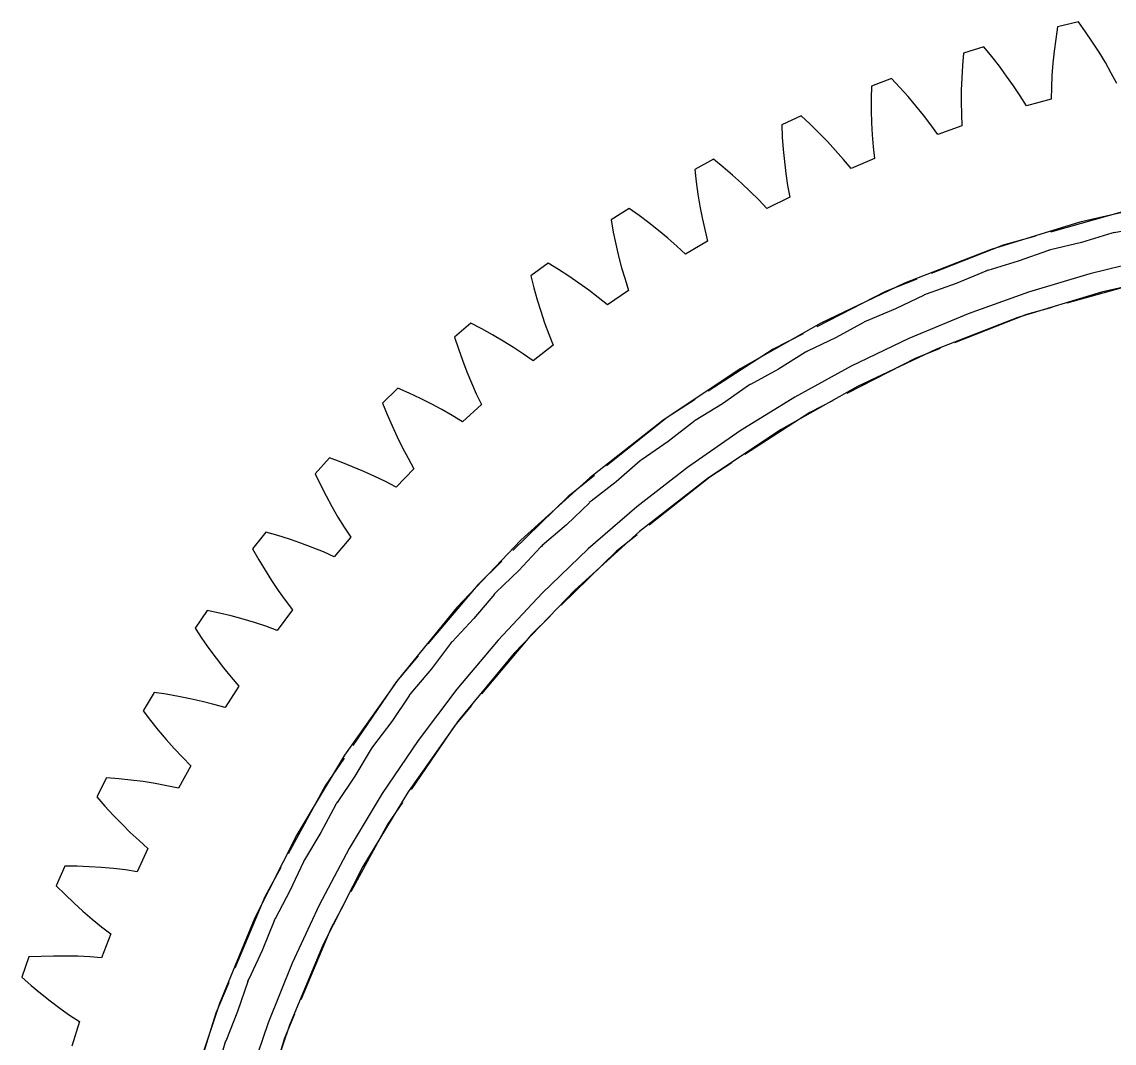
# Model space of a CAD drawing. Header units: millimetres. Extents: x -30 to 157, y -46 to 88.
# Drawn here: x -22.73 to -4.81, y 6.62 to 23.39 of the extents above; entities that cross this region are included whole.
import ezdxf

# ---------------------------------------------------------------- set-up
doc = ezdxf.new("R2010")
doc.units = ezdxf.units.MM
doc.linetypes.add('DASHED', pattern=[1.524, 1.27, -0.254])
doc.layers.add('HIDDEN', color=8, linetype='DASHED')
doc.layers.add('VISIBLE', color=7, linetype='CONTINUOUS')

msp = doc.modelspace()

# ---------------------------------------------------------------- linework, layer by layer
at = {"layer": 'HIDDEN'}
for points in [[(-5.73448, 23.30484), (-5.76485, 23.10415)], [(-5.39259, 23.38632), (-5.73448, 23.30484)], [(-5.27497, 23.22089), (-5.39259, 23.38632)], [(-5.16203, 23.05415), (-5.27497, 23.22089)], [(-6.94258, 22.97391), (-7.27827, 22.86978)], [(-6.81418, 22.81671), (-6.94258, 22.97391)], [(-5.76485, 23.10415), (-5.79045, 22.9044)], [(-5.05398, 22.8861), (-5.16203, 23.05415)], [(-7.27827, 22.86978), (-7.29516, 22.66751)], [(-6.69035, 22.65789), (-6.81418, 22.81671)], [(-5.79045, 22.9044), (-5.8111, 22.70567)], [(-4.95104, 22.71673), (-5.05398, 22.8861)], [(-7.29516, 22.66751), (-7.30736, 22.46649)], [(-6.57131, 22.49743), (-6.69035, 22.65789)], [(-5.8111, 22.70567), (-5.82657, 22.50808)], [(-4.85354, 22.546), (-4.95104, 22.71673)], [(-8.46156, 22.45889), (-8.78955, 22.33257)], [(-8.32295, 22.31062), (-8.46156, 22.45889)], [(-7.30736, 22.46649), (-7.31469, 22.26683)], [(-6.4573, 22.3353), (-6.57131, 22.49743)], [(-5.82657, 22.50808), (-5.8366, 22.31172)], [(-4.76187, 22.37387), (-4.85354, 22.546)], [(-8.78955, 22.33257), (-8.79289, 22.12962)], [(-8.18879, 22.16042), (-8.32295, 22.31062)], [(-7.31469, 22.26683), (-7.31694, 22.06864)], [(-6.34861, 22.17147), (-6.4573, 22.3353)], [(-5.8366, 22.31172), (-5.84079, 22.11675)], [(-8.79289, 22.12962), (-8.79164, 21.92824)], [(-8.0593, 22.00827), (-8.18879, 22.16042)], [(-7.31694, 22.06864), (-7.31382, 21.87206)], [(-6.24564, 22.00585), (-6.34861, 22.17147)], [(-5.84079, 22.11675), (-6.24564, 22.00585)], [(-8.79164, 21.92824), (-8.78562, 21.72854)], [(-7.93471, 21.85413), (-8.0593, 22.00827)], [(-7.31382, 21.87206), (-7.30498, 21.67724)], [(-9.94276, 21.84357), (-10.26157, 21.69563)], [(-10.26157, 21.69563), (-10.25135, 21.4929)], [(-9.79455, 21.70489), (-9.94276, 21.84357)], [(-9.65066, 21.56398), (-9.79455, 21.70489)], [(-8.78562, 21.72854), (-8.77462, 21.53064)], [(-7.81532, 21.69792), (-7.93471, 21.85413)], [(-7.70153, 21.53955), (-7.81532, 21.69792)], [(-9.51129, 21.42082), (-9.65066, 21.56398)], [(-8.77462, 21.53064), (-8.75838, 21.33471)], [(-7.30498, 21.67724), (-7.70153, 21.53955)], [(-10.25135, 21.4929), (-10.23665, 21.29206)], [(-9.37669, 21.27534), (-9.51129, 21.42082)], [(-8.75838, 21.33471), (-8.73655, 21.14092)], [(-10.23665, 21.29206), (-10.2173, 21.0932)], [(-9.24713, 21.12746), (-9.37669, 21.27534)], [(-11.37954, 21.13069), (-11.68776, 20.96178)], [(-11.2224, 21.00221), (-11.37954, 21.13069)], [(-11.06942, 20.87124), (-11.2224, 21.00221)], [(-10.2173, 21.0932), (-10.19311, 20.89648)], [(-9.12301, 20.97704), (-9.24713, 21.12746)], [(-8.73655, 21.14092), (-9.12301, 20.97704)], [(-11.68776, 20.96178), (-11.66403, 20.76019)], [(-10.92081, 20.7377), (-11.06942, 20.87124)], [(-10.19311, 20.89648), (-10.16382, 20.70207)], [(-11.66403, 20.76019), (-11.63594, 20.56078)], [(-10.77678, 20.60154), (-10.92081, 20.7377)], [(-10.16382, 20.70207), (-10.12909, 20.51017)], [(-11.63594, 20.56078), (-11.60336, 20.36366)], [(-10.63764, 20.46264), (-10.77678, 20.60154)], [(-10.50375, 20.32085), (-10.63764, 20.46264)], [(-10.12909, 20.51017), (-10.50375, 20.32085)], [(-4.6289, 20.28052), (-6.62518, 19.71885), (-8.55562, 18.96121), (-10.40103, 18.01512), (-12.14307, 16.88999), (-13.76443, 15.597), (-15.24899, 14.149), (-16.582, 12.56038), (-17.75021, 10.84693), (-18.74201, 9.02568), (-19.54755, 7.11473), (-20.15881, 5.13306), (-20.56973, 3.10039), (-20.77621, 1.0369), (-20.77621, -1.0369), (-20.56973, -3.10039), (-20.15881, -5.13306), (-19.54755, -7.11473), (-18.74201, -9.02568), (-17.75021, -10.84693), (-16.582, -12.56038)], [(-12.76551, 20.32343), (-13.06176, 20.13431)], [(-12.60013, 20.20574), (-12.76551, 20.32343)], [(-11.60336, 20.36366), (-11.56608, 20.16899)], [(-13.06176, 20.13431), (-13.02461, 19.93476)], [(-12.43875, 20.08527), (-12.60013, 20.20574)], [(-12.28155, 19.96196), (-12.43875, 20.08527)], [(-11.56608, 20.16899), (-11.52387, 19.97697)], [(-13.02461, 19.93476), (-12.98327, 19.73767)], [(-12.12875, 19.83572), (-12.28155, 19.96196)], [(-11.52387, 19.97697), (-11.4764, 19.78782)], [(-4.84203, 19.91619), (-5.34304, 19.76646)], [(-4.84203, 19.91619), (-5.34304, 19.76646)], [(-4.82445, 19.92144), (-4.84239, 19.91809)], [(-4.82445, 19.92144), (-4.84239, 19.91809)], [(-4.84203, 19.91619), (-4.84239, 19.91809)], [(-4.84203, 19.91619), (-4.84239, 19.91809)], [(-4.80697, 19.92667), (-4.82445, 19.92144)], [(-4.80697, 19.92667), (-4.82445, 19.92144)], [(-4.80642, 19.92481), (-4.80697, 19.92667)], [(-4.80642, 19.92481), (-4.80697, 19.92667)], [(-4.29242, 20.0209), (-4.80642, 19.92481)], [(-4.29242, 20.0209), (-4.80642, 19.92481)], [(-12.98327, 19.73767), (-12.93759, 19.54316)], [(-11.98064, 19.70643), (-12.12875, 19.83572)], [(-11.4764, 19.78782), (-11.83758, 19.5739)], [(-5.34304, 19.76646), (-5.85126, 19.64339)], [(-5.34304, 19.76646), (-5.85126, 19.64339)], [(-12.93759, 19.54316), (-12.88739, 19.35142)], [(-11.83758, 19.5739), (-11.98064, 19.70643)], [(-5.88637, 19.63289), (-6.37878, 19.45694)], [(-5.88637, 19.63289), (-6.37878, 19.45694)], [(-5.86909, 19.63907), (-5.88683, 19.63477)], [(-5.86909, 19.63907), (-5.88683, 19.63477)], [(-5.88637, 19.63289), (-5.88683, 19.63477)], [(-5.88637, 19.63289), (-5.88683, 19.63477)], [(-5.85191, 19.64521), (-5.86909, 19.63907)], [(-5.85191, 19.64521), (-5.86909, 19.63907)], [(-5.85126, 19.64339), (-5.85191, 19.64521)], [(-5.85126, 19.64339), (-5.85191, 19.64521)], [(-14.09445, 19.42541), (-14.37741, 19.21692)], [(-13.92159, 19.31902), (-14.09445, 19.42541)], [(-6.37878, 19.45694), (-6.87979, 19.30721)], [(-6.37878, 19.45694), (-6.87979, 19.30721)], [(-4.18057, 19.49923), (-5.20383, 19.25143)], [(-4.18057, 19.49923), (-5.20383, 19.25143)], [(-14.37741, 19.21692), (-14.32702, 19.0203)], [(-13.75252, 19.2096), (-13.92159, 19.31902)], [(-13.58743, 19.09707), (-13.75252, 19.2096)], [(-12.88739, 19.35142), (-12.83245, 19.16265)], [(-6.9143, 19.29488), (-7.39674, 19.09318)], [(-6.9143, 19.29488), (-7.39674, 19.09318)], [(-6.89737, 19.30196), (-6.91485, 19.29673)], [(-6.89737, 19.30196), (-6.91485, 19.29673)], [(-6.9143, 19.29488), (-6.91485, 19.29673)], [(-6.9143, 19.29488), (-6.91485, 19.29673)], [(-6.88053, 19.309), (-6.89737, 19.30196)], [(-6.88053, 19.309), (-6.89737, 19.30196)], [(-6.87979, 19.30721), (-6.88053, 19.309)], [(-6.87979, 19.30721), (-6.88053, 19.309)], [(-5.20383, 19.25143), (-6.21257, 18.94997)], [(-5.20383, 19.25143), (-6.21257, 18.94997)], [(-4.36187, 19.1106), (-6.243, 18.58134), (-8.06208, 17.8674), (-9.80103, 16.97589), (-11.44258, 15.91566), (-12.97041, 14.69726), (-14.36933, 13.33279), (-15.62544, 11.83581), (-16.72627, 10.22121), (-17.66085, 8.50502), (-18.41992, 6.7043), (-18.99592, 4.83696), (-19.38313, 2.92154), (-19.5777, 0.97708), (-19.5777, -0.97708), (-19.38313, -2.92154), (-18.99592, -4.83696), (-18.41992, -6.7043), (-17.66085, -8.50502), (-16.72627, -10.22121), (-15.62544, -11.83581)], [(-14.32702, 19.0203), (-14.2726, 18.8264)], [(-13.42654, 18.98132), (-13.58743, 19.09707)], [(-12.83245, 19.16265), (-12.77246, 18.97709)], [(-7.39674, 19.09318), (-7.88915, 18.91722)], [(-7.39674, 19.09318), (-7.88915, 18.91722)], [(-14.2726, 18.8264), (-14.21404, 18.63539)], [(-13.27013, 18.8622), (-13.42654, 18.98132)], [(-13.11853, 18.73952), (-13.27013, 18.8622)], [(-12.77246, 18.97709), (-13.11853, 18.73952)], [(-7.92296, 18.90308), (-8.39408, 18.67621)], [(-7.92296, 18.90308), (-8.39408, 18.67621)], [(-7.90643, 18.91105), (-7.92361, 18.90491)], [(-7.90643, 18.91105), (-7.92361, 18.90491)], [(-7.92296, 18.90308), (-7.92361, 18.90491)], [(-7.92296, 18.90308), (-7.92361, 18.90491)], [(-7.88998, 18.91896), (-7.90643, 18.91105)], [(-7.88998, 18.91896), (-7.90643, 18.91105)], [(-7.88915, 18.91722), (-7.88998, 18.91896)], [(-7.88915, 18.91722), (-7.88998, 18.91896)], [(-6.21257, 18.94997), (-7.20401, 18.59569)], [(-6.21257, 18.94997), (-7.20401, 18.59569)], [(-8.39408, 18.67621), (-8.87651, 18.47451)], [(-8.39408, 18.67621), (-8.87651, 18.47451)], [(-14.21404, 18.63539), (-14.15115, 18.44743)], [(-8.89344, 18.46743), (-8.91028, 18.46039)], [(-8.89344, 18.46743), (-8.91028, 18.46039)], [(-8.90953, 18.4586), (-8.91028, 18.46039)], [(-8.90953, 18.4586), (-8.91028, 18.46039)], [(-8.87744, 18.4762), (-8.89344, 18.46743)], [(-8.87744, 18.4762), (-8.89344, 18.46743)], [(-8.87651, 18.47451), (-8.87744, 18.4762)], [(-8.87651, 18.47451), (-8.87744, 18.4762)], [(-7.20401, 18.59569), (-8.17536, 18.18958)], [(-7.20401, 18.59569), (-8.17536, 18.18958)], [(-15.36045, 18.44062), (-15.62885, 18.2137)], [(-15.18087, 18.34602), (-15.36045, 18.44062)], [(-15.00487, 18.24814), (-15.18087, 18.34602)], [(-14.15115, 18.44743), (-14.08372, 18.26274)], [(-8.90953, 18.4586), (-9.36802, 18.20718)], [(-8.90953, 18.4586), (-9.36802, 18.20718)], [(-15.62885, 18.2137), (-15.56544, 18.02088)], [(-14.83263, 18.14688), (-15.00487, 18.24814)], [(-14.66437, 18.04214), (-14.83263, 18.14688)], [(-14.08372, 18.26274), (-14.01146, 18.08161)], [(-9.36802, 18.20718), (-9.83914, 17.9803)], [(-9.36802, 18.20718), (-9.83914, 17.9803)], [(-8.17536, 18.18958), (-9.12393, 17.73277)], [(-8.17536, 18.18958), (-9.12393, 17.73277)], [(-15.56544, 18.02088), (-15.4982, 17.83106)], [(-14.50035, 17.93373), (-14.66437, 18.04214)], [(-14.3409, 17.82145), (-14.50035, 17.93373)], [(-14.01146, 18.08161), (-14.3409, 17.82145)], [(-9.87128, 17.96268), (-10.31586, 17.6874)], [(-9.87128, 17.96268), (-10.31586, 17.6874)], [(-9.85568, 17.97234), (-9.87212, 17.96442)], [(-9.85568, 17.97234), (-9.87212, 17.96442)], [(-9.87128, 17.96268), (-9.87212, 17.96442)], [(-9.87128, 17.96268), (-9.87212, 17.96442)], [(-9.84016, 17.98194), (-9.85568, 17.97234)], [(-9.84016, 17.98194), (-9.85568, 17.97234)], [(-9.83914, 17.9803), (-9.84016, 17.98194)], [(-9.83914, 17.9803), (-9.84016, 17.98194)], [(-15.4982, 17.83106), (-15.427, 17.64438)], [(-15.427, 17.64438), (-15.3517, 17.46104)], [(-10.31586, 17.6874), (-10.77435, 17.43598)], [(-10.31586, 17.6874), (-10.77435, 17.43598)], [(-9.12393, 17.73277), (-10.04707, 17.22654)], [(-9.12393, 17.73277), (-10.04707, 17.22654)], [(-15.3517, 17.46104), (-15.27209, 17.28127)], [(-10.80551, 17.41668), (-11.23494, 17.11833)], [(-10.80551, 17.41668), (-11.23494, 17.11833)], [(-10.79044, 17.42715), (-10.80644, 17.41838)], [(-10.79044, 17.42715), (-10.80644, 17.41838)], [(-10.80551, 17.41668), (-10.80644, 17.41838)], [(-10.80551, 17.41668), (-10.80644, 17.41838)], [(-10.77545, 17.43757), (-10.79044, 17.42715)], [(-10.77545, 17.43757), (-10.79044, 17.42715)], [(-10.77435, 17.43598), (-10.77545, 17.43757)], [(-10.77435, 17.43598), (-10.77545, 17.43757)], [(-16.55785, 17.37348), (-16.81049, 17.12914)], [(-16.37235, 17.29108), (-16.55785, 17.37348)], [(-16.1902, 17.20517), (-16.37235, 17.29108)], [(-15.27209, 17.28127), (-15.18789, 17.10537)], [(-10.04707, 17.22654), (-10.9422, 16.6723)], [(-10.04707, 17.22654), (-10.9422, 16.6723)], [(-16.81049, 17.12914), (-16.73434, 16.94098)], [(-16.01159, 17.11565), (-16.1902, 17.20517)], [(-15.83671, 17.02237), (-16.01159, 17.11565)], [(-15.18789, 17.10537), (-15.49922, 16.82379)], [(-11.23494, 17.11833), (-11.67952, 16.84306)], [(-11.23494, 17.11833), (-11.67952, 16.84306)], [(-16.73434, 16.94098), (-16.65457, 16.75607)], [(-15.66581, 16.92517), (-15.83671, 17.02237)], [(-15.49922, 16.82379), (-15.66581, 16.92517)], [(-16.65457, 16.75607), (-16.57106, 16.57457)], [(-11.70962, 16.82215), (-12.12271, 16.50155)], [(-11.70962, 16.82215), (-12.12271, 16.50155)], [(-10.9422, 16.6723), (-11.80684, 16.07158)], [(-10.9422, 16.6723), (-11.80684, 16.07158)], [(-11.69512, 16.8334), (-11.71064, 16.82379)], [(-11.69512, 16.8334), (-11.71064, 16.82379)], [(-11.70962, 16.82215), (-11.71064, 16.82379)], [(-11.70962, 16.82215), (-11.71064, 16.82379)], [(-11.68071, 16.84459), (-11.69512, 16.8334)], [(-11.68071, 16.84459), (-11.69512, 16.8334)], [(-11.67952, 16.84306), (-11.68071, 16.84459)], [(-11.67952, 16.84306), (-11.68071, 16.84459)], [(-16.57106, 16.57457), (-16.48368, 16.39667)], [(-12.12271, 16.50155), (-12.55214, 16.2032)], [(-12.12271, 16.50155), (-12.55214, 16.2032)], [(-16.48368, 16.39667), (-16.39224, 16.22262)], [(-17.68129, 16.22874), (-17.91705, 15.96807)], [(-17.4907, 16.15891), (-17.68129, 16.22874)], [(-17.30323, 16.08537), (-17.4907, 16.15891)], [(-16.39224, 16.22262), (-16.29649, 16.05273)], [(-12.5811, 16.18073), (-12.97669, 15.83877)], [(-12.5811, 16.18073), (-12.97669, 15.83877)], [(-12.56721, 16.19273), (-12.5822, 16.18231)], [(-12.56721, 16.19273), (-12.5822, 16.18231)], [(-12.5811, 16.18073), (-12.5822, 16.18231)], [(-12.5811, 16.18073), (-12.5822, 16.18231)], [(-12.55341, 16.20466), (-12.56721, 16.19273)], [(-12.55341, 16.20466), (-12.56721, 16.19273)], [(-12.55214, 16.2032), (-12.55341, 16.20466)], [(-12.55214, 16.2032), (-12.55341, 16.20466)], [(-17.91705, 15.96807), (-17.82851, 15.78542)], [(-17.11903, 16.00797), (-17.30323, 16.08537)], [(-16.93831, 15.92658), (-17.11903, 16.00797)], [(-16.29649, 16.05273), (-16.58831, 15.75099)], [(-11.80684, 16.07158), (-12.63857, 15.42608)], [(-11.80684, 16.07158), (-12.63857, 15.42608)], [(-17.82851, 15.78542), (-17.73656, 15.60625)], [(-16.7613, 15.84101), (-16.93831, 15.92658)], [(-16.58831, 15.75099), (-16.7613, 15.84101)], [(-12.97669, 15.83877), (-13.38978, 15.51817)], [(-12.97669, 15.83877), (-13.38978, 15.51817)], [(-17.73656, 15.60625), (-17.64112, 15.43073)], [(-17.64112, 15.43073), (-17.54205, 15.25906)], [(-13.41751, 15.4942), (-13.7945, 15.13185)], [(-13.41751, 15.4942), (-13.7945, 15.13185)], [(-12.63857, 15.42608), (-13.43507, 14.73757)], [(-12.63857, 15.42608), (-13.43507, 14.73757)], [(-13.40428, 15.50692), (-13.41869, 15.49573)], [(-13.40428, 15.50692), (-13.41869, 15.49573)], [(-13.41751, 15.4942), (-13.41869, 15.49573)], [(-13.41751, 15.4942), (-13.41869, 15.49573)], [(-13.39112, 15.51957), (-13.40428, 15.50692)], [(-13.39112, 15.51957), (-13.40428, 15.50692)], [(-13.38978, 15.51817), (-13.39112, 15.51957)], [(-13.38978, 15.51817), (-13.39112, 15.51957)], [(-17.54205, 15.25906), (-17.43919, 15.09151)], [(-17.43919, 15.09151), (-17.3323, 14.9284)], [(-13.7945, 15.13185), (-14.1901, 14.7899)], [(-13.7945, 15.13185), (-14.1901, 14.7899)], [(-18.72577, 15.01151), (-18.94359, 14.73568)], [(-18.53094, 14.95458), (-18.72577, 15.01151)], [(-18.33897, 14.89372), (-18.53094, 14.95458)], [(-18.15002, 14.8288), (-18.33897, 14.89372)], [(-17.3323, 14.9284), (-17.60332, 14.60783)], [(-18.94359, 14.73568), (-18.84304, 14.55936)], [(-17.96426, 14.75966), (-18.15002, 14.8288)], [(-17.78194, 14.6861), (-17.96426, 14.75966)], [(-14.21652, 14.7645), (-14.57387, 14.38275)], [(-14.21652, 14.7645), (-14.57387, 14.38275)], [(-14.20398, 14.7779), (-14.21779, 14.76596)], [(-14.20398, 14.7779), (-14.21779, 14.76596)], [(-14.21652, 14.7645), (-14.21779, 14.76596)], [(-14.21652, 14.7645), (-14.21779, 14.76596)], [(-14.19151, 14.79122), (-14.20398, 14.7779)], [(-14.19151, 14.79122), (-14.20398, 14.7779)], [(-13.43507, 14.73757), (-14.19413, 14.008)], [(-13.43507, 14.73757), (-14.19413, 14.008)], [(-14.1901, 14.7899), (-14.19151, 14.79122)], [(-14.1901, 14.7899), (-14.19151, 14.79122)], [(-18.84304, 14.55936), (-18.73933, 14.38673)], [(-17.60332, 14.60783), (-17.78194, 14.6861)], [(-18.73933, 14.38673), (-18.63238, 14.21797)], [(-14.57387, 14.38275), (-14.95086, 14.0204)], [(-14.57387, 14.38275), (-14.95086, 14.0204)], [(-18.63238, 14.21797), (-18.52207, 14.05331)], [(-18.52207, 14.05331), (-18.40825, 13.893)], [(-14.97591, 13.99364), (-15.31261, 13.59357)], [(-14.97591, 13.99364), (-15.31261, 13.59357)], [(-14.96409, 14.00768), (-14.97725, 13.99504)], [(-14.96409, 14.00768), (-14.97725, 13.99504)], [(-14.97591, 13.99364), (-14.97725, 13.99504)], [(-14.97591, 13.99364), (-14.97725, 13.99504)], [(-14.95234, 14.02164), (-14.96409, 14.00768)], [(-14.95234, 14.02164), (-14.96409, 14.00768)], [(-14.95086, 14.0204), (-14.95234, 14.02164)], [(-14.95086, 14.0204), (-14.95234, 14.02164)], [(-14.19413, 14.008), (-14.91363, 13.23937)], [(-14.19413, 14.008), (-14.91363, 13.23937)], [(-18.40825, 13.893), (-18.2907, 13.73739)], [(-19.68661, 13.72725), (-19.88552, 13.43748)], [(-19.48841, 13.68345), (-19.68661, 13.72725)], [(-19.29281, 13.63555), (-19.48841, 13.68345)], [(-19.09994, 13.5834), (-19.29281, 13.63555)], [(-18.2907, 13.73739), (-18.5397, 13.39944)], [(-18.90999, 13.52682), (-19.09994, 13.5834)], [(-18.72315, 13.46561), (-18.90999, 13.52682)], [(-18.5397, 13.39944), (-18.72315, 13.46561)], [(-15.31261, 13.59357), (-15.66996, 13.21182)], [(-15.31261, 13.59357), (-15.66996, 13.21182)], [(-19.88552, 13.43748), (-19.77342, 13.26827)], [(-19.77342, 13.26827), (-19.65842, 13.10295)], [(-19.65842, 13.10295), (-19.54043, 12.94172)], [(-15.69356, 13.18378), (-16.00868, 12.7665)], [(-15.69356, 13.18378), (-16.00868, 12.7665)], [(-15.6825, 13.19842), (-15.69497, 13.1851)], [(-15.6825, 13.19842), (-15.69497, 13.1851)], [(-15.69356, 13.18378), (-15.69497, 13.1851)], [(-15.69356, 13.18378), (-15.69497, 13.1851)], [(-15.6715, 13.21299), (-15.6825, 13.19842)], [(-15.6715, 13.21299), (-15.6825, 13.19842)], [(-15.66996, 13.21182), (-15.6715, 13.21299)], [(-15.66996, 13.21182), (-15.6715, 13.21299)], [(-14.91363, 13.23937), (-15.59156, 12.43385)], [(-14.91363, 13.23937), (-15.59156, 12.43385)], [(-19.54043, 12.94172), (-19.41937, 12.78479)], [(-19.41937, 12.78479), (-19.29509, 12.63244)], [(-16.00868, 12.7665), (-16.34538, 12.36642)], [(-16.00868, 12.7665), (-16.34538, 12.36642)], [(-19.29509, 12.63244), (-19.16741, 12.48503)], [(-20.55953, 12.38167), (-20.73864, 12.07927)], [(-20.35885, 12.35121), (-20.55953, 12.38167)], [(-19.16741, 12.48503), (-19.39329, 12.1312)], [(-16.34698, 12.3675), (-16.3572, 12.35238)], [(-16.34698, 12.3675), (-16.3572, 12.35238)], [(-16.34538, 12.36642), (-16.34698, 12.3675)], [(-16.34538, 12.36642), (-16.34698, 12.3675)], [(-15.59156, 12.43385), (-16.22603, 11.59367)], [(-15.59156, 12.43385), (-16.22603, 11.59367)], [(-20.16048, 12.31648), (-20.35885, 12.35121)], [(-19.96456, 12.27733), (-20.16048, 12.31648)], [(-19.77125, 12.23357), (-19.96456, 12.27733)], [(-19.58074, 12.18497), (-19.77125, 12.23357)], [(-16.36747, 12.33718), (-16.66013, 11.90384)], [(-16.36747, 12.33718), (-16.66013, 11.90384)], [(-16.3572, 12.35238), (-16.36895, 12.33842)], [(-16.3572, 12.35238), (-16.36895, 12.33842)], [(-16.36747, 12.33718), (-16.36895, 12.33842)], [(-16.36747, 12.33718), (-16.36895, 12.33842)], [(-20.73864, 12.07927), (-20.61549, 11.91792)], [(-19.39329, 12.1312), (-19.58074, 12.18497)], [(-20.61549, 11.91792), (-20.4897, 11.76065)], [(-16.66013, 11.90384), (-16.97524, 11.48655)], [(-16.66013, 11.90384), (-16.97524, 11.48655)], [(-20.4897, 11.76065), (-20.3612, 11.60766)], [(-20.3612, 11.60766), (-20.22993, 11.45917)], [(-16.9863, 11.47191), (-16.9973, 11.45735)], [(-16.9863, 11.47191), (-16.9973, 11.45735)], [(-16.9769, 11.48755), (-16.9863, 11.47191)], [(-16.9769, 11.48755), (-16.9863, 11.47191)], [(-16.97524, 11.48655), (-16.9769, 11.48755)], [(-16.97524, 11.48655), (-16.9769, 11.48755)], [(-16.22603, 11.59367), (-16.81528, 10.72118)], [(-16.22603, 11.59367), (-16.81528, 10.72118)], [(-20.22993, 11.45917), (-20.09575, 11.31546)], [(-20.09575, 11.31546), (-19.95852, 11.17691)], [(-16.99576, 11.45618), (-17.26514, 11.00801)], [(-16.99576, 11.45618), (-17.26514, 11.00801)], [(-16.99576, 11.45618), (-16.9973, 11.45735)], [(-16.99576, 11.45618), (-16.9973, 11.45735)], [(-19.95852, 11.17691), (-20.16025, 10.80878)], [(-21.34062, 10.9808), (-21.49914, 10.66711)], [(-21.13835, 10.96381), (-21.34062, 10.9808)], [(-20.93811, 10.94241), (-21.13835, 10.96381)], [(-20.74001, 10.91643), (-20.93811, 10.94241)], [(-17.26514, 11.00801), (-17.5578, 10.57467)], [(-17.26514, 11.00801), (-17.5578, 10.57467)], [(-20.54421, 10.88568), (-20.74001, 10.91643)], [(-20.35088, 10.84991), (-20.54421, 10.88568)], [(-20.16025, 10.80878), (-20.35088, 10.84991)], [(-21.49914, 10.66711), (-21.36548, 10.51434)], [(-17.5595, 10.57558), (-17.56807, 10.55947)], [(-17.5595, 10.57558), (-17.56807, 10.55947)], [(-17.5578, 10.57467), (-17.5595, 10.57558)], [(-17.5578, 10.57467), (-17.5595, 10.57558)], [(-16.81528, 10.72118), (-17.35766, 9.81881)], [(-16.81528, 10.72118), (-17.35766, 9.81881)], [(-21.36548, 10.51434), (-21.22947, 10.36583)], [(-17.57668, 10.54326), (-17.82203, 10.08149)], [(-17.57668, 10.54326), (-17.82203, 10.08149)], [(-17.56807, 10.55947), (-17.57828, 10.54434)], [(-17.56807, 10.55947), (-17.57828, 10.54434)], [(-17.57668, 10.54326), (-17.57828, 10.54434)], [(-17.57668, 10.54326), (-17.57828, 10.54434)], [(-21.22947, 10.36583), (-21.09104, 10.22176)], [(-21.09104, 10.22176), (-20.95014, 10.08237)], [(-20.95014, 10.08237), (-20.80667, 9.94794)], [(-17.82203, 10.08149), (-18.09141, 9.63332)], [(-17.82203, 10.08149), (-18.09141, 9.63332)], [(-20.80667, 9.94794), (-20.66048, 9.81886)], [(-20.66048, 9.81886), (-20.83718, 9.43809)], [(-17.35766, 9.81881), (-17.85166, 8.88907)], [(-17.35766, 9.81881), (-17.85166, 8.88907)], [(-22.0264, 9.53088), (-22.16361, 9.2073)], [(-21.82345, 9.52744), (-22.0264, 9.53088)], [(-21.62222, 9.51946), (-21.82345, 9.52744)], [(-21.42283, 9.50677), (-21.62222, 9.51946)], [(-21.22542, 9.48917), (-21.42283, 9.50677)], [(-18.10861, 9.60095), (-18.32925, 9.12688)], [(-18.10861, 9.60095), (-18.32925, 9.12688)], [(-18.10086, 9.61759), (-18.11026, 9.60195)], [(-18.10086, 9.61759), (-18.11026, 9.60195)], [(-18.10861, 9.60095), (-18.11026, 9.60195)], [(-18.10861, 9.60095), (-18.11026, 9.60195)], [(-18.09316, 9.63413), (-18.10086, 9.61759)], [(-18.09316, 9.63413), (-18.10086, 9.61759)], [(-18.09141, 9.63332), (-18.09316, 9.63413)], [(-18.09141, 9.63332), (-18.09316, 9.63413)], [(-21.03013, 9.46639), (-21.22542, 9.48917)], [(-20.83718, 9.43809), (-21.03013, 9.46639)], [(-22.16361, 9.2073), (-22.02005, 9.06381)], [(-22.02005, 9.06381), (-21.87442, 8.92471)], [(-18.32925, 9.12688), (-18.5746, 8.66511)], [(-18.32925, 9.12688), (-18.5746, 8.66511)], [(-21.87442, 8.92471), (-21.72668, 8.79021)], [(-21.72668, 8.79021), (-21.57678, 8.66054)], [(-17.85166, 8.88907), (-18.29591, 7.93455)], [(-17.85166, 8.88907), (-18.29591, 7.93455)], [(-21.57678, 8.66054), (-21.42465, 8.53599)], [(-18.59006, 8.63189), (-18.78538, 8.14683)], [(-18.59006, 8.63189), (-18.78538, 8.14683)], [(-18.58321, 8.64891), (-18.59177, 8.63279)], [(-18.58321, 8.64891), (-18.59177, 8.63279)], [(-18.59006, 8.63189), (-18.59177, 8.63279)], [(-18.59006, 8.63189), (-18.59177, 8.63279)], [(-18.57639, 8.66583), (-18.58321, 8.64891)], [(-18.57639, 8.66583), (-18.58321, 8.64891)], [(-18.5746, 8.66511), (-18.57639, 8.66583)], [(-18.5746, 8.66511), (-18.57639, 8.66583)], [(-21.42465, 8.53599), (-21.27017, 8.41697)], [(-21.27017, 8.41697), (-21.42104, 8.02524)], [(-18.78538, 8.14683), (-19.00602, 7.67276)], [(-18.78538, 8.14683), (-19.00602, 7.67276)], [(-22.61381, 8.0384), (-22.7291, 7.70637)], [(-22.41108, 8.04852), (-22.61381, 8.0384)], [(-22.20977, 8.054), (-22.41108, 8.04852)], [(-22.00998, 8.05465), (-22.20977, 8.054)], [(-21.81182, 8.05027), (-22.00998, 8.05465)], [(-21.61545, 8.04059), (-21.81182, 8.05027)], [(-21.42104, 8.02524), (-21.61545, 8.04059)], [(-18.29591, 7.93455), (-18.68916, 6.95792)], [(-18.29591, 7.93455), (-18.68916, 6.95792)], [(-22.7291, 7.70637), (-22.57627, 7.57279)], [(-22.57627, 7.57279), (-22.42167, 7.44373)], [(-19.01971, 7.63876), (-19.18915, 7.14407)], [(-19.01971, 7.63876), (-19.18915, 7.14407)], [(-19.01376, 7.65612), (-19.02146, 7.63958)], [(-19.01376, 7.65612), (-19.02146, 7.63958)], [(-19.01971, 7.63876), (-19.02146, 7.63958)], [(-19.01971, 7.63876), (-19.02146, 7.63958)], [(-19.00785, 7.67338), (-19.01376, 7.65612)], [(-19.00785, 7.67338), (-19.01376, 7.65612)], [(-19.00602, 7.67276), (-19.00785, 7.67338)], [(-19.00602, 7.67276), (-19.00785, 7.67338)], [(-22.42167, 7.44373), (-22.26528, 7.31939)], [(-22.26528, 7.31939), (-22.10706, 7.20002)], [(-22.10706, 7.20002), (-21.94695, 7.08592)], [(-21.94695, 7.08592), (-21.78487, 6.97748)], [(-19.18915, 7.14407), (-19.38446, 6.65901)], [(-19.18915, 7.14407), (-19.38446, 6.65901)], [(-21.78487, 6.97748), (-21.90923, 6.57656)], [(-18.68916, 6.95792), (-19.03032, 5.9619)], [(-18.68916, 6.95792), (-19.03032, 5.9619)], [(-19.39132, 6.64199), (-19.39813, 6.62506)], [(-19.39132, 6.64199), (-19.39813, 6.62506)], [(-19.38632, 6.65954), (-19.39132, 6.64199)], [(-19.38632, 6.65954), (-19.39132, 6.64199)], [(-19.38446, 6.65901), (-19.38632, 6.65954)], [(-19.38446, 6.65901), (-19.38632, 6.65954)], [(-19.39634, 6.62434), (-19.53944, 6.1214)], [(-19.39634, 6.62434), (-19.53944, 6.1214)], [(-19.39634, 6.62434), (-19.39813, 6.62506)], [(-19.39634, 6.62434), (-19.39813, 6.62506)]]:
    msp.add_lwpolyline(points, dxfattribs=at)
at = {"layer": 'VISIBLE'}
for points in [[(-5.73448, 23.30484), (-5.76485, 23.10415)], [(-5.39259, 23.38632), (-5.73448, 23.30484)], [(-5.27497, 23.22089), (-5.39259, 23.38632)], [(-5.16203, 23.05415), (-5.27497, 23.22089)], [(-6.94258, 22.97391), (-7.27827, 22.86978)], [(-6.81418, 22.81671), (-6.94258, 22.97391)], [(-5.76485, 23.10415), (-5.79045, 22.9044)], [(-5.05398, 22.8861), (-5.16203, 23.05415)], [(-7.27827, 22.86978), (-7.29516, 22.66751)], [(-6.69035, 22.65789), (-6.81418, 22.81671)], [(-5.79045, 22.9044), (-5.8111, 22.70567)], [(-4.95104, 22.71673), (-5.05398, 22.8861)], [(-7.29516, 22.66751), (-7.30736, 22.46649)], [(-6.57131, 22.49743), (-6.69035, 22.65789)], [(-5.8111, 22.70567), (-5.82657, 22.50808)], [(-4.85354, 22.546), (-4.95104, 22.71673)], [(-8.46156, 22.45889), (-8.78955, 22.33257)], [(-8.32295, 22.31062), (-8.46156, 22.45889)], [(-7.30736, 22.46649), (-7.31469, 22.26683)], [(-6.4573, 22.3353), (-6.57131, 22.49743)], [(-5.82657, 22.50808), (-5.8366, 22.31172)], [(-4.76187, 22.37387), (-4.85354, 22.546)], [(-8.78955, 22.33257), (-8.79289, 22.12962)], [(-8.18879, 22.16042), (-8.32295, 22.31062)], [(-7.31469, 22.26683), (-7.31694, 22.06864)], [(-6.34861, 22.17147), (-6.4573, 22.3353)], [(-5.8366, 22.31172), (-5.84079, 22.11675)], [(-8.79289, 22.12962), (-8.79164, 21.92824)], [(-8.0593, 22.00827), (-8.18879, 22.16042)], [(-7.31694, 22.06864), (-7.31382, 21.87206)], [(-6.24564, 22.00585), (-6.34861, 22.17147)], [(-5.84079, 22.11675), (-6.24564, 22.00585)], [(-8.79164, 21.92824), (-8.78562, 21.72854)], [(-7.93471, 21.85413), (-8.0593, 22.00827)], [(-7.31382, 21.87206), (-7.30498, 21.67724)], [(-9.94276, 21.84357), (-10.26157, 21.69563)], [(-10.26157, 21.69563), (-10.25135, 21.4929)], [(-9.79455, 21.70489), (-9.94276, 21.84357)], [(-9.65066, 21.56398), (-9.79455, 21.70489)], [(-8.78562, 21.72854), (-8.77462, 21.53064)], [(-7.81532, 21.69792), (-7.93471, 21.85413)], [(-7.70153, 21.53955), (-7.81532, 21.69792)], [(-9.51129, 21.42082), (-9.65066, 21.56398)], [(-8.77462, 21.53064), (-8.75838, 21.33471)], [(-7.30498, 21.67724), (-7.70153, 21.53955)], [(-10.25135, 21.4929), (-10.23665, 21.29206)], [(-9.37669, 21.27534), (-9.51129, 21.42082)], [(-8.75838, 21.33471), (-8.73655, 21.14092)], [(-10.23665, 21.29206), (-10.2173, 21.0932)], [(-9.24713, 21.12746), (-9.37669, 21.27534)], [(-11.37954, 21.13069), (-11.68776, 20.96178)], [(-11.2224, 21.00221), (-11.37954, 21.13069)], [(-11.06942, 20.87124), (-11.2224, 21.00221)], [(-10.2173, 21.0932), (-10.19311, 20.89648)], [(-9.12301, 20.97704), (-9.24713, 21.12746)], [(-8.73655, 21.14092), (-9.12301, 20.97704)], [(-11.68776, 20.96178), (-11.66403, 20.76019)], [(-10.92081, 20.7377), (-11.06942, 20.87124)], [(-10.19311, 20.89648), (-10.16382, 20.70207)], [(-11.66403, 20.76019), (-11.63594, 20.56078)], [(-10.77678, 20.60154), (-10.92081, 20.7377)], [(-10.16382, 20.70207), (-10.12909, 20.51017)], [(-3.882, 20.43664), (-5.36766, 20.09762), (-6.82452, 19.65075), (-8.24476, 19.09843), (-9.62075, 18.44362), (-10.94512, 17.68984), (-12.21075, 16.84113), (-13.41086, 15.90204), (-14.539, 14.87762), (-15.58911, 13.77336), (-16.55558, 12.59519), (-17.4332, 11.34943), (-18.21727, 10.04277), (-18.90358, 8.68221), (-19.48844, 7.27507), (-19.96873, 5.82888)], [(-11.63594, 20.56078), (-11.60336, 20.36366)], [(-10.63764, 20.46264), (-10.77678, 20.60154)], [(-10.50375, 20.32085), (-10.63764, 20.46264)], [(-10.12909, 20.51017), (-10.50375, 20.32085)], [(-12.76551, 20.32343), (-13.06176, 20.13431)], [(-12.60013, 20.20574), (-12.76551, 20.32343)], [(-11.60336, 20.36366), (-11.56608, 20.16899)], [(-13.06176, 20.13431), (-13.02461, 19.93476)], [(-12.43875, 20.08527), (-12.60013, 20.20574)], [(-12.28155, 19.96196), (-12.43875, 20.08527)], [(-11.56608, 20.16899), (-11.52387, 19.97697)], [(-13.02461, 19.93476), (-12.98327, 19.73767)], [(-12.12875, 19.83572), (-12.28155, 19.96196)], [(-11.52387, 19.97697), (-11.4764, 19.78782)], [(-12.98327, 19.73767), (-12.93759, 19.54316)], [(-11.98064, 19.70643), (-12.12875, 19.83572)], [(-11.4764, 19.78782), (-11.83758, 19.5739)], [(-12.93759, 19.54316), (-12.88739, 19.35142)], [(-11.83758, 19.5739), (-11.98064, 19.70643)], [(-14.09445, 19.42541), (-14.37741, 19.21692)], [(-13.92159, 19.31902), (-14.09445, 19.42541)], [(-3.61466, 19.26591), (-5.01355, 18.95007), (-6.38562, 18.53281), (-7.7235, 18.01634), (-9.02005, 17.40344), (-10.26831, 16.69739), (-11.46161, 15.90197), (-12.59356, 15.02142), (-13.65811, 14.06048), (-14.64955, 13.02428), (-15.56258, 11.91836), (-16.3923, 10.74865), (-17.13429, 9.5214), (-17.78456, 8.2432), (-18.33965, 6.92087), (-18.79656, 5.56149)], [(-14.37741, 19.21692), (-14.32702, 19.0203)], [(-13.75252, 19.2096), (-13.92159, 19.31902)], [(-13.58743, 19.09707), (-13.75252, 19.2096)], [(-12.88739, 19.35142), (-12.83245, 19.16265)], [(-14.32702, 19.0203), (-14.2726, 18.8264)], [(-13.42654, 18.98132), (-13.58743, 19.09707)], [(-12.83245, 19.16265), (-12.77246, 18.97709)], [(-14.2726, 18.8264), (-14.21404, 18.63539)], [(-13.27013, 18.8622), (-13.42654, 18.98132)], [(-13.11853, 18.73952), (-13.27013, 18.8622)], [(-12.77246, 18.97709), (-13.11853, 18.73952)], [(-14.21404, 18.63539), (-14.15115, 18.44743)], [(-15.36045, 18.44062), (-15.62885, 18.2137)], [(-15.18087, 18.34602), (-15.36045, 18.44062)], [(-15.00487, 18.24814), (-15.18087, 18.34602)], [(-14.15115, 18.44743), (-14.08372, 18.26274)], [(-15.62885, 18.2137), (-15.56544, 18.02088)], [(-14.83263, 18.14688), (-15.00487, 18.24814)], [(-14.66437, 18.04214), (-14.83263, 18.14688)], [(-14.08372, 18.26274), (-14.01146, 18.08161)], [(-15.56544, 18.02088), (-15.4982, 17.83106)], [(-14.50035, 17.93373), (-14.66437, 18.04214)], [(-14.3409, 17.82145), (-14.50035, 17.93373)], [(-14.01146, 18.08161), (-14.3409, 17.82145)], [(-15.4982, 17.83106), (-15.427, 17.64438)], [(-15.427, 17.64438), (-15.3517, 17.46104)], [(-15.3517, 17.46104), (-15.27209, 17.28127)], [(-16.55785, 17.37348), (-16.81049, 17.12914)], [(-16.37235, 17.29108), (-16.55785, 17.37348)], [(-16.1902, 17.20517), (-16.37235, 17.29108)], [(-15.27209, 17.28127), (-15.18789, 17.10537)], [(-16.81049, 17.12914), (-16.73434, 16.94098)], [(-16.01159, 17.11565), (-16.1902, 17.20517)], [(-15.83671, 17.02237), (-16.01159, 17.11565)], [(-15.18789, 17.10537), (-15.49922, 16.82379)], [(-16.73434, 16.94098), (-16.65457, 16.75607)], [(-15.66581, 16.92517), (-15.83671, 17.02237)], [(-15.49922, 16.82379), (-15.66581, 16.92517)], [(-16.65457, 16.75607), (-16.57106, 16.57457)], [(-16.57106, 16.57457), (-16.48368, 16.39667)], [(-16.48368, 16.39667), (-16.39224, 16.22262)], [(-17.68129, 16.22874), (-17.91705, 15.96807)], [(-17.4907, 16.15891), (-17.68129, 16.22874)], [(-17.30323, 16.08537), (-17.4907, 16.15891)], [(-16.39224, 16.22262), (-16.29649, 16.05273)], [(-17.91705, 15.96807), (-17.82851, 15.78542)], [(-17.11903, 16.00797), (-17.30323, 16.08537)], [(-16.93831, 15.92658), (-17.11903, 16.00797)], [(-16.29649, 16.05273), (-16.58831, 15.75099)], [(-17.82851, 15.78542), (-17.73656, 15.60625)], [(-16.7613, 15.84101), (-16.93831, 15.92658)], [(-16.58831, 15.75099), (-16.7613, 15.84101)], [(-17.73656, 15.60625), (-17.64112, 15.43073)], [(-17.64112, 15.43073), (-17.54205, 15.25906)], [(-17.54205, 15.25906), (-17.43919, 15.09151)], [(-17.43919, 15.09151), (-17.3323, 14.9284)], [(-18.72577, 15.01151), (-18.94359, 14.73568)], [(-18.53094, 14.95458), (-18.72577, 15.01151)], [(-18.33897, 14.89372), (-18.53094, 14.95458)], [(-18.15002, 14.8288), (-18.33897, 14.89372)], [(-17.3323, 14.9284), (-17.60332, 14.60783)], [(-18.94359, 14.73568), (-18.84304, 14.55936)], [(-17.96426, 14.75966), (-18.15002, 14.8288)], [(-17.78194, 14.6861), (-17.96426, 14.75966)], [(-18.84304, 14.55936), (-18.73933, 14.38673)], [(-17.60332, 14.60783), (-17.78194, 14.6861)], [(-18.73933, 14.38673), (-18.63238, 14.21797)], [(-18.63238, 14.21797), (-18.52207, 14.05331)], [(-18.52207, 14.05331), (-18.40825, 13.893)], [(-18.40825, 13.893), (-18.2907, 13.73739)], [(-19.68661, 13.72725), (-19.88552, 13.43748)], [(-19.48841, 13.68345), (-19.68661, 13.72725)], [(-19.29281, 13.63555), (-19.48841, 13.68345)], [(-19.09994, 13.5834), (-19.29281, 13.63555)], [(-18.2907, 13.73739), (-18.5397, 13.39944)], [(-18.90999, 13.52682), (-19.09994, 13.5834)], [(-18.72315, 13.46561), (-18.90999, 13.52682)], [(-18.5397, 13.39944), (-18.72315, 13.46561)], [(-19.88552, 13.43748), (-19.77342, 13.26827)], [(-19.77342, 13.26827), (-19.65842, 13.10295)], [(-19.65842, 13.10295), (-19.54043, 12.94172)], [(-19.54043, 12.94172), (-19.41937, 12.78479)], [(-19.41937, 12.78479), (-19.29509, 12.63244)], [(-19.29509, 12.63244), (-19.16741, 12.48503)], [(-20.55953, 12.38167), (-20.73864, 12.07927)], [(-20.35885, 12.35121), (-20.55953, 12.38167)], [(-19.16741, 12.48503), (-19.39329, 12.1312)], [(-20.16048, 12.31648), (-20.35885, 12.35121)], [(-19.96456, 12.27733), (-20.16048, 12.31648)], [(-19.77125, 12.23357), (-19.96456, 12.27733)], [(-19.58074, 12.18497), (-19.77125, 12.23357)], [(-20.73864, 12.07927), (-20.61549, 11.91792)], [(-19.39329, 12.1312), (-19.58074, 12.18497)], [(-20.61549, 11.91792), (-20.4897, 11.76065)], [(-20.4897, 11.76065), (-20.3612, 11.60766)], [(-20.3612, 11.60766), (-20.22993, 11.45917)], [(-20.22993, 11.45917), (-20.09575, 11.31546)], [(-20.09575, 11.31546), (-19.95852, 11.17691)], [(-19.95852, 11.17691), (-20.16025, 10.80878)], [(-21.34062, 10.9808), (-21.49914, 10.66711)], [(-21.13835, 10.96381), (-21.34062, 10.9808)], [(-20.93811, 10.94241), (-21.13835, 10.96381)], [(-20.74001, 10.91643), (-20.93811, 10.94241)], [(-20.54421, 10.88568), (-20.74001, 10.91643)], [(-20.35088, 10.84991), (-20.54421, 10.88568)], [(-20.16025, 10.80878), (-20.35088, 10.84991)], [(-21.49914, 10.66711), (-21.36548, 10.51434)], [(-21.36548, 10.51434), (-21.22947, 10.36583)], [(-21.22947, 10.36583), (-21.09104, 10.22176)], [(-21.09104, 10.22176), (-20.95014, 10.08237)], [(-20.95014, 10.08237), (-20.80667, 9.94794)], [(-20.80667, 9.94794), (-20.66048, 9.81886)], [(-20.66048, 9.81886), (-20.83718, 9.43809)], [(-22.0264, 9.53088), (-22.16361, 9.2073)], [(-21.82345, 9.52744), (-22.0264, 9.53088)], [(-21.62222, 9.51946), (-21.82345, 9.52744)], [(-21.42283, 9.50677), (-21.62222, 9.51946)], [(-21.22542, 9.48917), (-21.42283, 9.50677)], [(-21.03013, 9.46639), (-21.22542, 9.48917)], [(-20.83718, 9.43809), (-21.03013, 9.46639)], [(-22.16361, 9.2073), (-22.02005, 9.06381)], [(-22.02005, 9.06381), (-21.87442, 8.92471)], [(-21.87442, 8.92471), (-21.72668, 8.79021)], [(-21.72668, 8.79021), (-21.57678, 8.66054)], [(-21.57678, 8.66054), (-21.42465, 8.53599)], [(-21.42465, 8.53599), (-21.27017, 8.41697)], [(-21.27017, 8.41697), (-21.42104, 8.02524)], [(-22.61381, 8.0384), (-22.7291, 7.70637)], [(-22.41108, 8.04852), (-22.61381, 8.0384)], [(-22.20977, 8.054), (-22.41108, 8.04852)], [(-22.00998, 8.05465), (-22.20977, 8.054)], [(-21.81182, 8.05027), (-22.00998, 8.05465)], [(-21.61545, 8.04059), (-21.81182, 8.05027)], [(-21.42104, 8.02524), (-21.61545, 8.04059)], [(-22.7291, 7.70637), (-22.57627, 7.57279)], [(-22.57627, 7.57279), (-22.42167, 7.44373)], [(-22.42167, 7.44373), (-22.26528, 7.31939)], [(-22.26528, 7.31939), (-22.10706, 7.20002)], [(-22.10706, 7.20002), (-21.94695, 7.08592)], [(-21.94695, 7.08592), (-21.78487, 6.97748)], [(-21.78487, 6.97748), (-21.90923, 6.57656)]]:
    msp.add_lwpolyline(points, dxfattribs=at)

doc.saveas('drawing.dxf')
